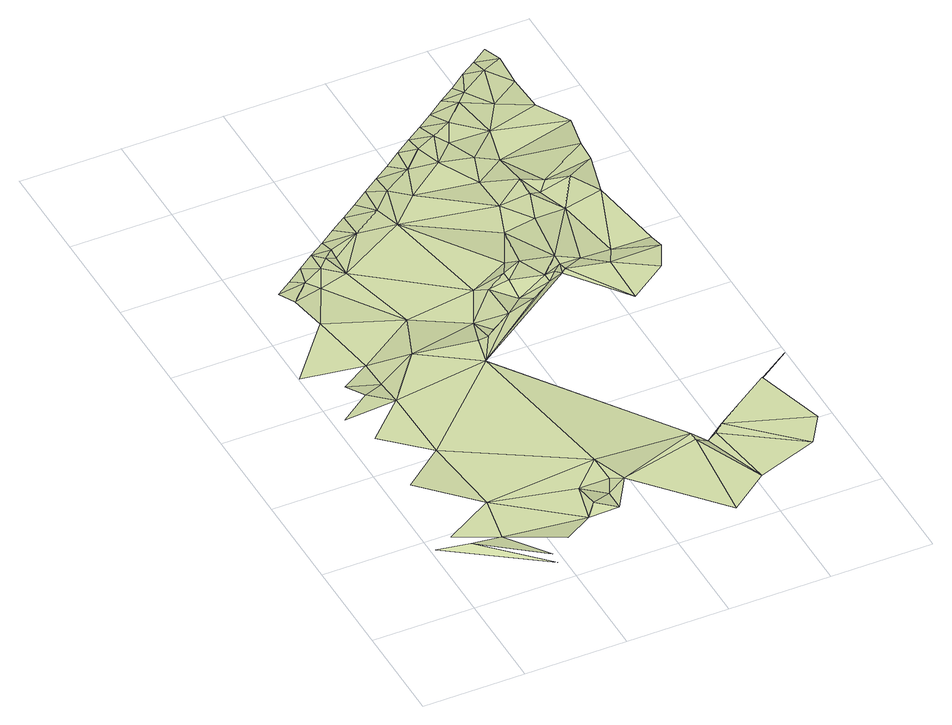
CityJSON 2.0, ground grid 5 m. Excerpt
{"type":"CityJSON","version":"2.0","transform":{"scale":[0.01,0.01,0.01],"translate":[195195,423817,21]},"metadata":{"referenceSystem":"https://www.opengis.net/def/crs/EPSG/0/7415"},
"CityObjects":{
"landuse1":{"type":"LandUse","attributes":{"3df_class":"Terrain","bgt_fysiekvoorkomen":"erf","bgt_status":"bestaand","identificatienamespace":"NL.IMGeo","onbegroeidterreindeeloptalud":"false","relatievehoogteligging":0,"aantal_punten":0},"geometry":[{"type":"MultiSurface","lod":"1","boundaries":[[[0,1,2]],[[2,3,4]],[[5,4,6]],[[6,7,8]],[[4,9,6]],[[10,7,11]],[[4,12,9]],[[13,11,14]],[[15,16,14]],[[15,14,11]],[[17,18,19]],[[15,18,16]],[[6,9,20]],[[7,6,21]],[[22,15,11]],[[20,21,6]],[[11,7,23]],[[9,24,20]],[[22,18,15]],[[9,25,24]],[[26,27,28]],[[24,29,20]],[[19,30,26]],[[24,25,29]],[[28,27,31]],[[19,18,32]],[[26,30,27]],[[21,23,7]],[[29,33,20]],[[22,11,23]],[[22,32,18]],[[34,31,27]],[[29,25,35]],[[33,21,20]],[[32,30,19]],[[33,29,35]],[[30,36,27]],[[27,36,34]],[[35,21,33]],[[37,34,36]],[[38,36,30]],[[38,30,32]],[[37,36,39]],[[38,39,36]],[[22,23,40]],[[32,22,41]],[[39,42,37]],[[39,38,43]],[[42,39,43]],[[44,37,42]],[[22,40,41]],[[21,35,45]],[[43,38,46]],[[47,40,23]],[[21,45,23]],[[42,43,46]],[[44,42,46]],[[38,32,48]],[[35,49,50]],[[41,40,47]],[[51,44,46]],[[52,47,23]],[[48,32,41]],[[53,41,47]],[[45,35,50]],[[46,38,54]],[[51,46,55]],[[53,47,52]],[[41,53,52]],[[45,56,23]],[[38,48,54]],[[49,57,50]],[[52,23,58]],[[46,59,55]],[[60,41,52]],[[48,41,60]],[[59,61,55]],[[59,46,54]],[[50,56,45]],[[57,56,50]],[[58,23,62]],[[60,52,63]],[[57,64,56]],[[59,65,61]],[[60,66,48]],[[58,63,52]],[[64,67,56]],[[68,60,63]],[[59,54,69]],[[70,62,23]],[[71,54,48]],[[68,66,60]],[[65,59,69]],[[71,48,66]],[[72,64,57]],[[65,69,73]],[[54,74,69]],[[63,58,62]],[[75,68,63]],[[68,76,66]],[[64,72,67]],[[62,75,63]],[[66,76,71]],[[75,76,68]],[[71,77,54]],[[73,69,78]],[[69,74,78]],[[54,79,74]],[[80,75,62]],[[73,78,81]],[[76,77,71]],[[67,82,56]],[[70,80,62]],[[75,83,76]],[[54,77,79]],[[80,84,75]],[[72,85,67]],[[76,83,77]],[[84,83,75]],[[70,84,80]],[[81,78,86]],[[87,84,70]],[[74,88,78]],[[67,85,89]],[[90,87,70]],[[91,84,87]],[[92,86,78]],[[91,83,84]],[[79,93,74]],[[74,93,88]],[[77,83,94]],[[78,88,92]],[[86,92,95]],[[96,87,90]],[[87,96,91]],[[94,79,77]],[[91,97,83]],[[92,88,98]],[[92,98,95]],[[83,97,94]],[[79,94,99]],[[100,91,96]],[[93,101,88]],[[93,79,102]],[[98,103,95]],[[104,96,90]],[[98,88,105]],[[101,105,88]],[[99,102,79]],[[100,97,91]],[[94,97,99]],[[101,93,106]],[[107,103,98]],[[102,106,93]],[[105,107,98]],[[99,108,102]],[[96,109,100]],[[97,108,99]],[[107,110,103]],[[104,109,96]],[[108,111,102]],[[105,101,112]],[[102,111,106]],[[112,107,105]],[[106,112,101]],[[97,113,108]],[[100,114,97]],[[115,110,107]],[[108,113,111]],[[109,116,100]],[[110,115,117]],[[116,114,100]],[[112,115,107]],[[114,113,97]],[[111,118,106]],[[115,119,117]],[[111,113,120]],[[119,121,117]],[[112,122,115]],[[123,112,106]],[[122,119,115]],[[114,120,113]],[[111,120,118]],[[124,121,119]],[[125,122,112]],[[118,123,106]],[[122,126,119]],[[126,124,119]],[[112,123,125]],[[127,124,126]],[[126,122,128]],[[128,122,125]],[[126,129,127]],[[128,129,126]],[[127,129,130]]]}]}
},
"vertices":[
[5,394,74],[455,94,60],[155,344,95],[455,144,72],[305,344,75],[105,444,74],[355,594,65],[305,994,82],[105,844,71],[705,294,75],[105,1194,75],[305,1391,70],[555,194,93],[55,1391,51],[205,1491,64],[305,1541,49],[155,1591,53],[5,1741,42],[305,1691,43],[255,2041,39],[755,494,72],[905,644,71],[505,1641,73],[774,1454,75],[755,344,105],[855,294,81],[205,2191,69],[305,2291,67],[170,2282,57],[855,394,81],[355,2241,53],[252,2340,55],[605,1891,44],[905,494,74],[334,2398,55],[955,444,97],[405,2341,76],[415,2455,60],[505,2291,47],[455,2391,77],[805,1591,78],[855,1741,44],[505,2441,68],[505,2391,58],[497,2513,55],[1355,594,91],[655,2491,69],[855,1591,82],[955,1941,46],[1305,44,96],[1355,544,92],[579,2571,56],[1005,1691,84],[905,1641,67],[855,2491,46],[661,2629,54],[1409,531,75],[1505,194,94],[1155,1741,79],[805,2591,70],[1005,1891,70],[742,2687,53],[1255,1791,97],[1105,1791,56],[1455,544,92],[824,2745,53],[1105,1941,86],[1505,594,91],[1105,1891,86],[905,2691,70],[1343,1844,75],[1155,2041,52],[1803,294,99],[906,2803,53],[1005,2641,46],[1255,1841,97],[1205,1991,83],[1255,2241,39],[1055,2791,63],[1305,2391,61],[1305,1841,98],[988,2860,52],[1977,921,75],[1355,1941,95],[1355,1891,85],[1903,444,96],[1069,2918,56],[1355,1841,97],[1205,2791,47],[1803,794,93],[1551,1542,90],[1455,1891,82],[1155,2891,67],[1305,2591,46],[1405,2241,64],[1151,2976,56],[1553,1791,99],[1553,2241,66],[1255,2941,68],[1455,2391,78],[1603,1891,77],[1355,2741,56],[1455,2491,85],[1233,3034,55],[1743,1673,94],[1305,2891,46],[1455,2691,44],[1355,2991,69],[1505,2391,64],[1803,1791,102],[1314,3092,52],[1553,2441,79],[1505,2891,41],[1653,2391,104],[1753,2291,60],[1455,3091,72],[1803,1891,75],[1396,3150,57],[1803,2591,85],[1505,3141,72],[1803,2491,73],[1478,3208,57],[1603,3041,47],[1853,2791,45],[1560,3266,63],[1753,2941,59],[1653,3241,69],[1641,3323,57],[1753,3141,45],[1753,3291,63],[1723,3381,57]
]}
